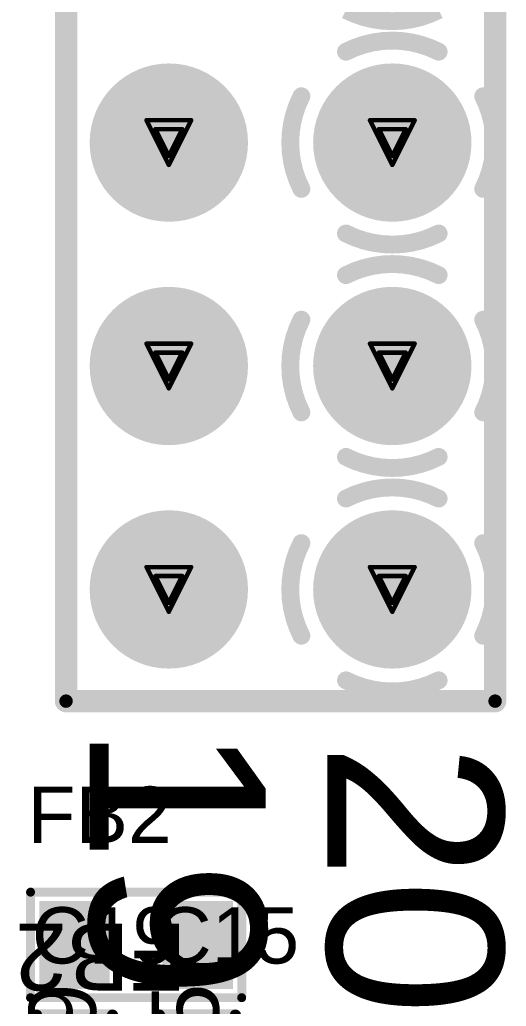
# Model space of a CAD drawing. Header units: inches. Extents: x -0.3 to 12.2, y -3.2 to 4.4.
# Drawn here: x 3.1677 to 3.3854, y 1.921 to 2.3625 of the extents above; entities that cross this region are included whole.
import ezdxf

# ---------------------------------------------------------------- set-up
doc = ezdxf.new("R2010")
doc.units = ezdxf.units.IN
doc.header["$MEASUREMENT"] = 0
for name, color, linetype in [('Board Layer Stack Bottom Solder', 6, 'Continuous'), ('Bottom Layer_L8', 5, 'Continuous'), ('FAB', 56, 'Continuous'), ('FAB_DWG_INFO', 1, 'Continuous'), ('Inner_L3', 76, 'Continuous'), ('Inner_L6', 156, 'Continuous'), ('Multi-Layer', 9, 'Continuous'), ('Pad Holes', 156, 'Continuous'), ('Plane_L2', 76, 'Continuous'), ('Plane_L4', 136, 'Continuous'), ('Plane_L5', 16, 'Continuous'), ('Plane_L7', 216, 'Continuous'), ('Top Assembly', 6, 'Continuous'), ('Top Overlay', 2, 'Continuous'), ('Top Paste', 8, 'Continuous'), ('Top Solder', 216, 'Continuous'), ('TOP_L1', 1, 'Continuous')]:
    doc.layers.add(name, color=color, linetype=linetype)
doc.styles.add('Arial', font='', dxfattribs={"height": 0.2})
doc.styles.get('Arial').set_extended_font_data('Arial')

# ---------------------------------------------------------------- blocks, each defined once
blk = doc.blocks.new('FB0603_272')
at = {"layer": 'Top Paste'}
for points in [[(-0.04134, 0.01772), (-0.01378, 0.01772), (-0.01378, -0.01772), (-0.04134, -0.01772)], [(0.01378, 0.01772), (0.04134, 0.01772), (0.04134, -0.01772), (0.01378, -0.01772)]]:
    blk.add_hatch(color=8, dxfattribs=at).paths.add_polyline_path(points)
at = {"layer": 'Top Solder'}
for points in [[(-0.04334, 0.01972), (-0.01178, 0.01972), (-0.01178, -0.01972), (-0.04334, -0.01972)], [(0.01178, 0.01972), (0.04334, 0.01972), (0.04334, -0.01972), (0.01178, -0.01972)]]:
    blk.add_hatch(color=216, dxfattribs=at).paths.add_polyline_path(points)
at = {"layer": 'TOP_L1'}
for points in [[(-0.04134, 0.01772), (-0.01378, 0.01772), (-0.01378, -0.01772), (-0.04134, -0.01772)], [(0.01378, 0.01772), (0.04134, 0.01772), (0.04134, -0.01772), (0.01378, -0.01772)]]:
    blk.add_hatch(color=1, dxfattribs=at).paths.add_polyline_path(points)
at = {"layer": 'Top Assembly'}
for points in [[(-0.04724, 0.02362, 0.004, 0.004, 0), (-0.04724, -0.02362, 0.004, 0.004, 0)], [(0.04724, 0.02362, 0.004, 0.004, 0), (-0.04724, 0.02362, 0.004, 0.004, 0)], [(0.04724, 0.02362, 0.004, 0.004, 0), (0.04724, -0.02362, 0.004, 0.004, 0)], [(0.04724, -0.02362, 0.004, 0.004, 0), (-0.04724, -0.02362, 0.004, 0.004, 0)]]:
    blk.add_lwpolyline(points, format="xyseb", dxfattribs=at)
for points in [[(-0.04824, 0.02362, 0.002, 0.002, 1), (-0.04624, 0.02362, 0.002, 0.002, 1)], [(-0.04824, 0.02362, 0.002, 0.002, 1), (-0.04624, 0.02362, 0.002, 0.002, 1)], [(0.04624, 0.02362, 0.002, 0.002, 1), (0.04824, 0.02362, 0.002, 0.002, 1)], [(0.04624, 0.02362, 0.002, 0.002, 1), (0.04824, 0.02362, 0.002, 0.002, 1)], [(-0.04824, -0.02362, 0.002, 0.002, 1), (-0.04624, -0.02362, 0.002, 0.002, 1)], [(-0.04824, -0.02362, 0.002, 0.002, 1), (-0.04624, -0.02362, 0.002, 0.002, 1)], [(0.04624, -0.02362, 0.002, 0.002, 1), (0.04824, -0.02362, 0.002, 0.002, 1)], [(0.04624, -0.02362, 0.002, 0.002, 1), (0.04824, -0.02362, 0.002, 0.002, 1)]]:
    blk.add_lwpolyline(points, format="xyseb", close=True, dxfattribs=at)
at = {"layer": 'Top Overlay'}
for points in [[(-0.04724, 0.02362, 0.004, 0.004, 0), (-0.04724, -0.02362, 0.004, 0.004, 0)], [(0.04724, 0.02362, 0.004, 0.004, 0), (-0.04724, 0.02362, 0.004, 0.004, 0)], [(0.04724, 0.02362, 0.004, 0.004, 0), (0.04724, -0.02362, 0.004, 0.004, 0)], [(0.04724, -0.02362, 0.004, 0.004, 0), (-0.04724, -0.02362, 0.004, 0.004, 0)]]:
    blk.add_lwpolyline(points, format="xyseb", dxfattribs=at)
for points in [[(-0.04824, 0.02362, 0.002, 0.002, 1), (-0.04624, 0.02362, 0.002, 0.002, 1)], [(-0.04824, 0.02362, 0.002, 0.002, 1), (-0.04624, 0.02362, 0.002, 0.002, 1)], [(0.04624, 0.02362, 0.002, 0.002, 1), (0.04824, 0.02362, 0.002, 0.002, 1)], [(0.04624, 0.02362, 0.002, 0.002, 1), (0.04824, 0.02362, 0.002, 0.002, 1)], [(-0.04824, -0.02362, 0.002, 0.002, 1), (-0.04624, -0.02362, 0.002, 0.002, 1)], [(-0.04824, -0.02362, 0.002, 0.002, 1), (-0.04624, -0.02362, 0.002, 0.002, 1)], [(0.04624, -0.02362, 0.002, 0.002, 1), (0.04824, -0.02362, 0.002, 0.002, 1)], [(0.04624, -0.02362, 0.002, 0.002, 1), (0.04824, -0.02362, 0.002, 0.002, 1)]]:
    blk.add_lwpolyline(points, format="xyseb", close=True, dxfattribs=at)
at = {"layer": 'Top Assembly', "style": 'Arial'}
blk.add_text('FB2', height=0.03, dxfattribs=at).set_placement((-0.02266, -0.00958))
blk = doc.blocks.new('C0402_277')
at = {"layer": 'Top Paste'}
for points in [[(-0.031, -0.0125), (-0.031, 0.0125), (-0.006, 0.0125), (-0.006, -0.0125)], [(0.0084, -0.0125), (0.0084, 0.0125), (0.0334, 0.0125), (0.0334, -0.0125)]]:
    blk.add_hatch(color=8, dxfattribs=at).paths.add_polyline_path(points)
at = {"layer": 'Top Solder'}
for points in [[(-0.033, -0.0145), (-0.033, 0.0145), (-0.004, 0.0145), (-0.004, -0.0145)], [(0.0064, -0.0145), (0.0064, 0.0145), (0.0354, 0.0145), (0.0354, -0.0145)]]:
    blk.add_hatch(color=216, dxfattribs=at).paths.add_polyline_path(points)
at = {"layer": 'TOP_L1'}
for points in [[(-0.031, -0.0125), (-0.031, 0.0125), (-0.006, 0.0125), (-0.006, -0.0125)], [(0.0084, -0.0125), (0.0084, 0.0125), (0.0334, 0.0125), (0.0334, -0.0125)]]:
    blk.add_hatch(color=1, dxfattribs=at).paths.add_polyline_path(points)
at = {"layer": 'Top Assembly'}
for points in [[(-0.0365, 0.017, 0.005, 0.005, 0), (-0.0365, -0.017, 0.005, 0.005, 0)], [(-0.0365, 0.017, 0.005, 0.005, 0), (0.0395, 0.017, 0.005, 0.005, 0)], [(0.0395, 0.017, 0.005, 0.005, 0), (0.0395, -0.017, 0.005, 0.005, 0)], [(-0.0365, -0.017, 0.005, 0.005, 0), (0.0395, -0.017, 0.005, 0.005, 0)]]:
    blk.add_lwpolyline(points, format="xyseb", dxfattribs=at)
for points in [[(-0.03775, 0.017, 0.0025, 0.0025, 1), (-0.03525, 0.017, 0.0025, 0.0025, 1)], [(-0.03775, 0.017, 0.0025, 0.0025, 1), (-0.03525, 0.017, 0.0025, 0.0025, 1)], [(0.03825, 0.017, 0.0025, 0.0025, 1), (0.04075, 0.017, 0.0025, 0.0025, 1)], [(0.03825, 0.017, 0.0025, 0.0025, 1), (0.04075, 0.017, 0.0025, 0.0025, 1)], [(-0.03775, -0.017, 0.0025, 0.0025, 1), (-0.03525, -0.017, 0.0025, 0.0025, 1)], [(-0.03775, -0.017, 0.0025, 0.0025, 1), (-0.03525, -0.017, 0.0025, 0.0025, 1)], [(0.03825, -0.017, 0.0025, 0.0025, 1), (0.04075, -0.017, 0.0025, 0.0025, 1)], [(0.03825, -0.017, 0.0025, 0.0025, 1), (0.04075, -0.017, 0.0025, 0.0025, 1)]]:
    blk.add_lwpolyline(points, format="xyseb", close=True, dxfattribs=at)
at = {"layer": 'Top Overlay'}
for points in [[(-0.0365, 0.017, 0.005, 0.005, 0), (0.0365, 0.017, 0.005, 0.005, 0)], [(-0.0365, 0.017, 0.005, 0.005, 0), (-0.0365, -0.017, 0.005, 0.005, 0)], [(0.0365, 0.017, 0.005, 0.005, 0), (0.0395, 0.017, 0.005, 0.005, 0)], [(0.0395, 0.017, 0.005, 0.005, 0), (0.0395, -0.017, 0.005, 0.005, 0)], [(-0.0365, -0.017, 0.005, 0.005, 0), (0.0395, -0.017, 0.005, 0.005, 0)]]:
    blk.add_lwpolyline(points, format="xyseb", dxfattribs=at)
for points in [[(-0.03775, 0.017, 0.0025, 0.0025, 1), (-0.03525, 0.017, 0.0025, 0.0025, 1)], [(-0.03775, 0.017, 0.0025, 0.0025, 1), (-0.03525, 0.017, 0.0025, 0.0025, 1)], [(0.03525, 0.017, 0.0025, 0.0025, 1), (0.03775, 0.017, 0.0025, 0.0025, 1)], [(0.03525, 0.017, 0.0025, 0.0025, 1), (0.03775, 0.017, 0.0025, 0.0025, 1)], [(0.03825, 0.017, 0.0025, 0.0025, 1), (0.04075, 0.017, 0.0025, 0.0025, 1)], [(0.03825, 0.017, 0.0025, 0.0025, 1), (0.04075, 0.017, 0.0025, 0.0025, 1)], [(-0.03775, -0.017, 0.0025, 0.0025, 1), (-0.03525, -0.017, 0.0025, 0.0025, 1)], [(-0.03775, -0.017, 0.0025, 0.0025, 1), (-0.03525, -0.017, 0.0025, 0.0025, 1)], [(0.03825, -0.017, 0.0025, 0.0025, 1), (0.04075, -0.017, 0.0025, 0.0025, 1)], [(0.03825, -0.017, 0.0025, 0.0025, 1), (0.04075, -0.017, 0.0025, 0.0025, 1)]]:
    blk.add_lwpolyline(points, format="xyseb", close=True, dxfattribs=at)
at = {"layer": 'FAB', "style": 'Arial'}
blk.add_text('1', height=0.025, dxfattribs=at).set_placement((-0.0185, -0.01))
at = {"layer": 'Top Assembly', "style": 'Arial'}
blk.add_text('C19', height=0.03, dxfattribs=at).set_placement((-0.02322, -0.00956))
blk = doc.blocks.new('C0402_279')
at = {"layer": 'Top Paste'}
for points in [[(-0.031, -0.0125), (-0.031, 0.0125), (-0.006, 0.0125), (-0.006, -0.0125)], [(0.0084, -0.0125), (0.0084, 0.0125), (0.0334, 0.0125), (0.0334, -0.0125)]]:
    blk.add_hatch(color=8, dxfattribs=at).paths.add_polyline_path(points)
at = {"layer": 'Top Solder'}
for points in [[(-0.033, -0.0145), (-0.033, 0.0145), (-0.004, 0.0145), (-0.004, -0.0145)], [(0.0064, -0.0145), (0.0064, 0.0145), (0.0354, 0.0145), (0.0354, -0.0145)]]:
    blk.add_hatch(color=216, dxfattribs=at).paths.add_polyline_path(points)
at = {"layer": 'TOP_L1'}
for points in [[(-0.031, -0.0125), (-0.031, 0.0125), (-0.006, 0.0125), (-0.006, -0.0125)], [(0.0084, -0.0125), (0.0084, 0.0125), (0.0334, 0.0125), (0.0334, -0.0125)]]:
    blk.add_hatch(color=1, dxfattribs=at).paths.add_polyline_path(points)
at = {"layer": 'Top Assembly'}
for points in [[(-0.0365, 0.017, 0.005, 0.005, 0), (-0.0365, -0.017, 0.005, 0.005, 0)], [(-0.0365, 0.017, 0.005, 0.005, 0), (0.0395, 0.017, 0.005, 0.005, 0)], [(0.0395, 0.017, 0.005, 0.005, 0), (0.0395, -0.017, 0.005, 0.005, 0)], [(-0.0365, -0.017, 0.005, 0.005, 0), (0.0395, -0.017, 0.005, 0.005, 0)]]:
    blk.add_lwpolyline(points, format="xyseb", dxfattribs=at)
for points in [[(-0.03775, 0.017, 0.0025, 0.0025, 1), (-0.03525, 0.017, 0.0025, 0.0025, 1)], [(-0.03775, 0.017, 0.0025, 0.0025, 1), (-0.03525, 0.017, 0.0025, 0.0025, 1)], [(0.03825, 0.017, 0.0025, 0.0025, 1), (0.04075, 0.017, 0.0025, 0.0025, 1)], [(0.03825, 0.017, 0.0025, 0.0025, 1), (0.04075, 0.017, 0.0025, 0.0025, 1)], [(-0.03775, -0.017, 0.0025, 0.0025, 1), (-0.03525, -0.017, 0.0025, 0.0025, 1)], [(-0.03775, -0.017, 0.0025, 0.0025, 1), (-0.03525, -0.017, 0.0025, 0.0025, 1)], [(0.03825, -0.017, 0.0025, 0.0025, 1), (0.04075, -0.017, 0.0025, 0.0025, 1)], [(0.03825, -0.017, 0.0025, 0.0025, 1), (0.04075, -0.017, 0.0025, 0.0025, 1)]]:
    blk.add_lwpolyline(points, format="xyseb", close=True, dxfattribs=at)
at = {"layer": 'Top Overlay'}
for points in [[(-0.0365, 0.017, 0.005, 0.005, 0), (0.0365, 0.017, 0.005, 0.005, 0)], [(-0.0365, 0.017, 0.005, 0.005, 0), (-0.0365, -0.017, 0.005, 0.005, 0)], [(0.0365, 0.017, 0.005, 0.005, 0), (0.0395, 0.017, 0.005, 0.005, 0)], [(0.0395, 0.017, 0.005, 0.005, 0), (0.0395, -0.017, 0.005, 0.005, 0)], [(-0.0365, -0.017, 0.005, 0.005, 0), (0.0395, -0.017, 0.005, 0.005, 0)]]:
    blk.add_lwpolyline(points, format="xyseb", dxfattribs=at)
for points in [[(-0.03775, 0.017, 0.0025, 0.0025, 1), (-0.03525, 0.017, 0.0025, 0.0025, 1)], [(-0.03775, 0.017, 0.0025, 0.0025, 1), (-0.03525, 0.017, 0.0025, 0.0025, 1)], [(0.03525, 0.017, 0.0025, 0.0025, 1), (0.03775, 0.017, 0.0025, 0.0025, 1)], [(0.03525, 0.017, 0.0025, 0.0025, 1), (0.03775, 0.017, 0.0025, 0.0025, 1)], [(0.03825, 0.017, 0.0025, 0.0025, 1), (0.04075, 0.017, 0.0025, 0.0025, 1)], [(0.03825, 0.017, 0.0025, 0.0025, 1), (0.04075, 0.017, 0.0025, 0.0025, 1)], [(-0.03775, -0.017, 0.0025, 0.0025, 1), (-0.03525, -0.017, 0.0025, 0.0025, 1)], [(-0.03775, -0.017, 0.0025, 0.0025, 1), (-0.03525, -0.017, 0.0025, 0.0025, 1)], [(0.03825, -0.017, 0.0025, 0.0025, 1), (0.04075, -0.017, 0.0025, 0.0025, 1)], [(0.03825, -0.017, 0.0025, 0.0025, 1), (0.04075, -0.017, 0.0025, 0.0025, 1)]]:
    blk.add_lwpolyline(points, format="xyseb", close=True, dxfattribs=at)
at = {"layer": 'FAB', "style": 'Arial'}
blk.add_text('1', height=0.025, dxfattribs=at).set_placement((-0.0185, -0.01))
at = {"layer": 'Top Assembly', "style": 'Arial'}
blk.add_text('C15', height=0.03, dxfattribs=at).set_placement((-0.02327, -0.00956))
blk = doc.blocks.new('HEADER_10X2_300')
at = {"layer": 'Board Layer Stack Bottom Solder'}
h = blk.add_hatch(color=6, dxfattribs=at)
edge = h.paths.add_edge_path()
edge.add_arc((0.7, 0.1), 0.03543, 0, 360)
h = blk.add_hatch(color=6, dxfattribs=at)
edge = h.paths.add_edge_path()
edge.add_arc((0.8, 0.1), 0.03543, 0, 360)
h = blk.add_hatch(color=6, dxfattribs=at)
edge = h.paths.add_edge_path()
edge.add_arc((0.9, 0.1), 0.03543, 0, 360)
h = blk.add_hatch(color=6, dxfattribs=at)
edge = h.paths.add_edge_path()
edge.add_arc((0.7, 0), 0.03543, 0, 360)
h = blk.add_hatch(color=6, dxfattribs=at)
edge = h.paths.add_edge_path()
edge.add_arc((0.8, 0), 0.03543, 0, 360)
h = blk.add_hatch(color=6, dxfattribs=at)
edge = h.paths.add_edge_path()
edge.add_arc((0.9, 0), 0.03543, 0, 360)
at = {"layer": 'Bottom Layer_L8'}
h = blk.add_hatch(color=5, dxfattribs=at)
edge = h.paths.add_edge_path()
edge.add_arc((0.7, 0.1), 0.03346, 0, 360)
h = blk.add_hatch(color=5, dxfattribs=at)
edge = h.paths.add_edge_path()
edge.add_arc((0.8, 0.1), 0.03346, 0, 360)
h = blk.add_hatch(color=5, dxfattribs=at)
edge = h.paths.add_edge_path()
edge.add_arc((0.9, 0.1), 0.03346, 0, 360)
h = blk.add_hatch(color=5, dxfattribs=at)
edge = h.paths.add_edge_path()
edge.add_arc((0.7, 0), 0.03346, 0, 360)
h = blk.add_hatch(color=5, dxfattribs=at)
edge = h.paths.add_edge_path()
edge.add_arc((0.8, 0), 0.03346, 0, 360)
h = blk.add_hatch(color=5, dxfattribs=at)
edge = h.paths.add_edge_path()
edge.add_arc((0.9, 0), 0.03346, 0, 360)
at = {"layer": 'Inner_L3'}
h = blk.add_hatch(color=76, dxfattribs=at)
edge = h.paths.add_edge_path()
edge.add_arc((0.7, 0.1), 0.03346, 0, 360)
h = blk.add_hatch(color=76, dxfattribs=at)
edge = h.paths.add_edge_path()
edge.add_arc((0.8, 0.1), 0.03346, 0, 360)
h = blk.add_hatch(color=76, dxfattribs=at)
edge = h.paths.add_edge_path()
edge.add_arc((0.9, 0.1), 0.03346, 0, 360)
h = blk.add_hatch(color=76, dxfattribs=at)
edge = h.paths.add_edge_path()
edge.add_arc((0.7, 0), 0.03346, 0, 360)
h = blk.add_hatch(color=76, dxfattribs=at)
edge = h.paths.add_edge_path()
edge.add_arc((0.8, 0), 0.03346, 0, 360)
h = blk.add_hatch(color=76, dxfattribs=at)
edge = h.paths.add_edge_path()
edge.add_arc((0.9, 0), 0.03346, 0, 360)
at = {"layer": 'Inner_L6'}
h = blk.add_hatch(color=156, dxfattribs=at)
edge = h.paths.add_edge_path()
edge.add_arc((0.7, 0.1), 0.03346, 0, 360)
h = blk.add_hatch(color=156, dxfattribs=at)
edge = h.paths.add_edge_path()
edge.add_arc((0.8, 0.1), 0.03346, 0, 360)
h = blk.add_hatch(color=156, dxfattribs=at)
edge = h.paths.add_edge_path()
edge.add_arc((0.9, 0.1), 0.03346, 0, 360)
h = blk.add_hatch(color=156, dxfattribs=at)
edge = h.paths.add_edge_path()
edge.add_arc((0.7, 0), 0.03346, 0, 360)
h = blk.add_hatch(color=156, dxfattribs=at)
edge = h.paths.add_edge_path()
edge.add_arc((0.8, 0), 0.03346, 0, 360)
h = blk.add_hatch(color=156, dxfattribs=at)
edge = h.paths.add_edge_path()
edge.add_arc((0.9, 0), 0.03346, 0, 360)
at = {"layer": 'Multi-Layer'}
h = blk.add_hatch(color=9, dxfattribs=at)
edge = h.paths.add_edge_path()
edge.add_arc((0.7, 0.1), 0.03346, 0, 360)
h = blk.add_hatch(color=9, dxfattribs=at)
edge = h.paths.add_edge_path()
edge.add_arc((0.8, 0.1), 0.03346, 0, 360)
h = blk.add_hatch(color=9, dxfattribs=at)
edge = h.paths.add_edge_path()
edge.add_arc((0.9, 0.1), 0.03346, 0, 360)
h = blk.add_hatch(color=9, dxfattribs=at)
edge = h.paths.add_edge_path()
edge.add_arc((0.7, 0), 0.03346, 0, 360)
h = blk.add_hatch(color=9, dxfattribs=at)
edge = h.paths.add_edge_path()
edge.add_arc((0.8, 0), 0.03346, 0, 360)
h = blk.add_hatch(color=9, dxfattribs=at)
edge = h.paths.add_edge_path()
edge.add_arc((0.9, 0), 0.03346, 0, 360)
at = {"layer": 'Pad Holes'}
h = blk.add_hatch(color=7, dxfattribs=at)
edge = h.paths.add_edge_path()
edge.add_arc((0.7, 0.1), 0.02165, 0, 360)
h = blk.add_hatch(color=7, dxfattribs=at)
edge = h.paths.add_edge_path()
edge.add_arc((0.8, 0.1), 0.02165, 0, 360)
h = blk.add_hatch(color=7, dxfattribs=at)
edge = h.paths.add_edge_path()
edge.add_arc((0.9, 0.1), 0.02165, 0, 360)
h = blk.add_hatch(color=7, dxfattribs=at)
edge = h.paths.add_edge_path()
edge.add_arc((0.7, 0), 0.02165, 0, 360)
h = blk.add_hatch(color=7, dxfattribs=at)
edge = h.paths.add_edge_path()
edge.add_arc((0.8, 0), 0.02165, 0, 360)
h = blk.add_hatch(color=7, dxfattribs=at)
edge = h.paths.add_edge_path()
edge.add_arc((0.9, 0), 0.02165, 0, 360)
at = {"layer": 'Plane_L2'}
h = blk.add_hatch(color=76, dxfattribs=at)
edge = h.paths.add_edge_path()
edge.add_arc((0.7, 0), 0.03365, 0, 360)
h = blk.add_hatch(color=76, dxfattribs=at)
edge = h.paths.add_edge_path()
edge.add_arc((0.8, 0), 0.03365, 0, 360)
h = blk.add_hatch(color=76, dxfattribs=at)
edge = h.paths.add_edge_path()
edge.add_arc((0.9, 0), 0.03365, 0, 360)
at = {"layer": 'Plane_L4'}
h = blk.add_hatch(color=136, dxfattribs=at)
edge = h.paths.add_edge_path()
edge.add_arc((0.7, 0), 0.03365, 0, 360)
h = blk.add_hatch(color=136, dxfattribs=at)
edge = h.paths.add_edge_path()
edge.add_arc((0.8, 0), 0.03365, 0, 360)
h = blk.add_hatch(color=136, dxfattribs=at)
edge = h.paths.add_edge_path()
edge.add_arc((0.9, 0), 0.03365, 0, 360)
at = {"layer": 'Plane_L5'}
h = blk.add_hatch(color=16, dxfattribs=at)
edge = h.paths.add_edge_path()
edge.add_arc((0.7, 0), 0.03365, 0, 360)
h = blk.add_hatch(color=16, dxfattribs=at)
edge = h.paths.add_edge_path()
edge.add_arc((0.8, 0), 0.03365, 0, 360)
h = blk.add_hatch(color=16, dxfattribs=at)
edge = h.paths.add_edge_path()
edge.add_arc((0.9, 0), 0.03365, 0, 360)
at = {"layer": 'Plane_L7'}
h = blk.add_hatch(color=216, dxfattribs=at)
edge = h.paths.add_edge_path()
edge.add_arc((0.7, 0), 0.03365, 0, 360)
h = blk.add_hatch(color=216, dxfattribs=at)
edge = h.paths.add_edge_path()
edge.add_arc((0.8, 0), 0.03365, 0, 360)
h = blk.add_hatch(color=216, dxfattribs=at)
edge = h.paths.add_edge_path()
edge.add_arc((0.9, 0), 0.03365, 0, 360)
at = {"layer": 'Top Solder'}
h = blk.add_hatch(color=216, dxfattribs=at)
edge = h.paths.add_edge_path()
edge.add_arc((0.7, 0.1), 0.03543, 0, 360)
h = blk.add_hatch(color=216, dxfattribs=at)
edge = h.paths.add_edge_path()
edge.add_arc((0.8, 0.1), 0.03543, 0, 360)
h = blk.add_hatch(color=216, dxfattribs=at)
edge = h.paths.add_edge_path()
edge.add_arc((0.9, 0.1), 0.03543, 0, 360)
h = blk.add_hatch(color=216, dxfattribs=at)
edge = h.paths.add_edge_path()
edge.add_arc((0.7, 0), 0.03543, 0, 360)
h = blk.add_hatch(color=216, dxfattribs=at)
edge = h.paths.add_edge_path()
edge.add_arc((0.8, 0), 0.03543, 0, 360)
h = blk.add_hatch(color=216, dxfattribs=at)
edge = h.paths.add_edge_path()
edge.add_arc((0.9, 0), 0.03543, 0, 360)
at = {"layer": 'TOP_L1'}
h = blk.add_hatch(color=1, dxfattribs=at)
edge = h.paths.add_edge_path()
edge.add_arc((0.7, 0.1), 0.03346, 0, 360)
h = blk.add_hatch(color=1, dxfattribs=at)
edge = h.paths.add_edge_path()
edge.add_arc((0.8, 0.1), 0.03346, 0, 360)
h = blk.add_hatch(color=1, dxfattribs=at)
edge = h.paths.add_edge_path()
edge.add_arc((0.9, 0.1), 0.03346, 0, 360)
h = blk.add_hatch(color=1, dxfattribs=at)
edge = h.paths.add_edge_path()
edge.add_arc((0.7, 0), 0.03346, 0, 360)
h = blk.add_hatch(color=1, dxfattribs=at)
edge = h.paths.add_edge_path()
edge.add_arc((0.8, 0), 0.03346, 0, 360)
h = blk.add_hatch(color=1, dxfattribs=at)
edge = h.paths.add_edge_path()
edge.add_arc((0.9, 0), 0.03346, 0, 360)
at = {"layer": 'Plane_L2'}
for points in [[(0.67927, 0.14068, 0.008, 0.008, -0.240079), (0.72073, 0.14068, 0.008, 0.008, 0)], [(0.77927, 0.14068, 0.008, 0.008, -0.240079), (0.82073, 0.14068, 0.008, 0.008, 0)], [(0.87927, 0.14068, 0.008, 0.008, -0.240079), (0.92073, 0.14068, 0.008, 0.008, 0)], [(0.64068, 0.12073, 0.008, 0.008, -0.240079), (0.64068, 0.07927, 0.008, 0.008, 0)], [(0.65932, 0.07927, 0.008, 0.008, -0.240079), (0.65932, 0.12073, 0.008, 0.008, 0)], [(0.74068, 0.12073, 0.008, 0.008, -0.240079), (0.74068, 0.07927, 0.008, 0.008, 0)], [(0.75932, 0.07927, 0.008, 0.008, -0.240079), (0.75932, 0.12073, 0.008, 0.008, 0)], [(0.84068, 0.12073, 0.008, 0.008, -0.240079), (0.84068, 0.07927, 0.008, 0.008, 0)], [(0.85932, 0.07927, 0.008, 0.008, -0.240079), (0.85932, 0.12073, 0.008, 0.008, 0)], [(0.94068, 0.12073, 0.008, 0.008, -0.240079), (0.94068, 0.07927, 0.008, 0.008, 0)], [(0.72073, 0.05932, 0.008, 0.008, -0.240079), (0.67927, 0.05932, 0.008, 0.008, 0)], [(0.82073, 0.05932, 0.008, 0.008, -0.240079), (0.77927, 0.05932, 0.008, 0.008, 0)], [(0.92073, 0.05932, 0.008, 0.008, -0.240079), (0.87927, 0.05932, 0.008, 0.008, 0)]]:
    blk.add_lwpolyline(points, format="xyseb", dxfattribs=at)
for points in [[(0.67727, 0.14068, 0.004, 0.004, 1), (0.68127, 0.14068, 0.004, 0.004, 1)], [(0.71873, 0.14068, 0.004, 0.004, 1), (0.72273, 0.14068, 0.004, 0.004, 1)], [(0.77727, 0.14068, 0.004, 0.004, 1), (0.78127, 0.14068, 0.004, 0.004, 1)], [(0.81873, 0.14068, 0.004, 0.004, 1), (0.82273, 0.14068, 0.004, 0.004, 1)], [(0.87727, 0.14068, 0.004, 0.004, 1), (0.88127, 0.14068, 0.004, 0.004, 1)], [(0.91873, 0.14068, 0.004, 0.004, 1), (0.92273, 0.14068, 0.004, 0.004, 1)], [(0.65732, 0.12073, 0.004, 0.004, 1), (0.66132, 0.12073, 0.004, 0.004, 1)], [(0.73868, 0.12073, 0.004, 0.004, 1), (0.74268, 0.12073, 0.004, 0.004, 1)], [(0.75732, 0.12073, 0.004, 0.004, 1), (0.76132, 0.12073, 0.004, 0.004, 1)], [(0.83868, 0.12073, 0.004, 0.004, 1), (0.84268, 0.12073, 0.004, 0.004, 1)], [(0.85732, 0.12073, 0.004, 0.004, 1), (0.86132, 0.12073, 0.004, 0.004, 1)], [(0.93868, 0.12073, 0.004, 0.004, 1), (0.94268, 0.12073, 0.004, 0.004, 1)], [(0.65732, 0.07927, 0.004, 0.004, 1), (0.66132, 0.07927, 0.004, 0.004, 1)], [(0.73868, 0.07927, 0.004, 0.004, 1), (0.74268, 0.07927, 0.004, 0.004, 1)], [(0.75732, 0.07927, 0.004, 0.004, 1), (0.76132, 0.07927, 0.004, 0.004, 1)], [(0.83868, 0.07927, 0.004, 0.004, 1), (0.84268, 0.07927, 0.004, 0.004, 1)], [(0.85732, 0.07927, 0.004, 0.004, 1), (0.86132, 0.07927, 0.004, 0.004, 1)], [(0.93868, 0.07927, 0.004, 0.004, 1), (0.94268, 0.07927, 0.004, 0.004, 1)], [(0.67727, 0.05932, 0.004, 0.004, 1), (0.68127, 0.05932, 0.004, 0.004, 1)], [(0.71873, 0.05932, 0.004, 0.004, 1), (0.72273, 0.05932, 0.004, 0.004, 1)], [(0.77727, 0.05932, 0.004, 0.004, 1), (0.78127, 0.05932, 0.004, 0.004, 1)], [(0.81873, 0.05932, 0.004, 0.004, 1), (0.82273, 0.05932, 0.004, 0.004, 1)], [(0.87727, 0.05932, 0.004, 0.004, 1), (0.88127, 0.05932, 0.004, 0.004, 1)], [(0.91873, 0.05932, 0.004, 0.004, 1), (0.92273, 0.05932, 0.004, 0.004, 1)]]:
    blk.add_lwpolyline(points, format="xyseb", close=True, dxfattribs=at)
at = {"layer": 'Plane_L4'}
for points in [[(0.67927, 0.14068, 0.008, 0.008, -0.240079), (0.72073, 0.14068, 0.008, 0.008, 0)], [(0.77927, 0.14068, 0.008, 0.008, -0.240079), (0.82073, 0.14068, 0.008, 0.008, 0)], [(0.87927, 0.14068, 0.008, 0.008, -0.240079), (0.92073, 0.14068, 0.008, 0.008, 0)], [(0.64068, 0.12073, 0.008, 0.008, -0.240079), (0.64068, 0.07927, 0.008, 0.008, 0)], [(0.65932, 0.07927, 0.008, 0.008, -0.240079), (0.65932, 0.12073, 0.008, 0.008, 0)], [(0.74068, 0.12073, 0.008, 0.008, -0.240079), (0.74068, 0.07927, 0.008, 0.008, 0)], [(0.75932, 0.07927, 0.008, 0.008, -0.240079), (0.75932, 0.12073, 0.008, 0.008, 0)], [(0.84068, 0.12073, 0.008, 0.008, -0.240079), (0.84068, 0.07927, 0.008, 0.008, 0)], [(0.85932, 0.07927, 0.008, 0.008, -0.240079), (0.85932, 0.12073, 0.008, 0.008, 0)], [(0.94068, 0.12073, 0.008, 0.008, -0.240079), (0.94068, 0.07927, 0.008, 0.008, 0)], [(0.72073, 0.05932, 0.008, 0.008, -0.240079), (0.67927, 0.05932, 0.008, 0.008, 0)], [(0.82073, 0.05932, 0.008, 0.008, -0.240079), (0.77927, 0.05932, 0.008, 0.008, 0)], [(0.92073, 0.05932, 0.008, 0.008, -0.240079), (0.87927, 0.05932, 0.008, 0.008, 0)]]:
    blk.add_lwpolyline(points, format="xyseb", dxfattribs=at)
for points in [[(0.67727, 0.14068, 0.004, 0.004, 1), (0.68127, 0.14068, 0.004, 0.004, 1)], [(0.71873, 0.14068, 0.004, 0.004, 1), (0.72273, 0.14068, 0.004, 0.004, 1)], [(0.77727, 0.14068, 0.004, 0.004, 1), (0.78127, 0.14068, 0.004, 0.004, 1)], [(0.81873, 0.14068, 0.004, 0.004, 1), (0.82273, 0.14068, 0.004, 0.004, 1)], [(0.87727, 0.14068, 0.004, 0.004, 1), (0.88127, 0.14068, 0.004, 0.004, 1)], [(0.91873, 0.14068, 0.004, 0.004, 1), (0.92273, 0.14068, 0.004, 0.004, 1)], [(0.65732, 0.12073, 0.004, 0.004, 1), (0.66132, 0.12073, 0.004, 0.004, 1)], [(0.73868, 0.12073, 0.004, 0.004, 1), (0.74268, 0.12073, 0.004, 0.004, 1)], [(0.75732, 0.12073, 0.004, 0.004, 1), (0.76132, 0.12073, 0.004, 0.004, 1)], [(0.83868, 0.12073, 0.004, 0.004, 1), (0.84268, 0.12073, 0.004, 0.004, 1)], [(0.85732, 0.12073, 0.004, 0.004, 1), (0.86132, 0.12073, 0.004, 0.004, 1)], [(0.93868, 0.12073, 0.004, 0.004, 1), (0.94268, 0.12073, 0.004, 0.004, 1)], [(0.65732, 0.07927, 0.004, 0.004, 1), (0.66132, 0.07927, 0.004, 0.004, 1)], [(0.73868, 0.07927, 0.004, 0.004, 1), (0.74268, 0.07927, 0.004, 0.004, 1)], [(0.75732, 0.07927, 0.004, 0.004, 1), (0.76132, 0.07927, 0.004, 0.004, 1)], [(0.83868, 0.07927, 0.004, 0.004, 1), (0.84268, 0.07927, 0.004, 0.004, 1)], [(0.85732, 0.07927, 0.004, 0.004, 1), (0.86132, 0.07927, 0.004, 0.004, 1)], [(0.93868, 0.07927, 0.004, 0.004, 1), (0.94268, 0.07927, 0.004, 0.004, 1)], [(0.67727, 0.05932, 0.004, 0.004, 1), (0.68127, 0.05932, 0.004, 0.004, 1)], [(0.71873, 0.05932, 0.004, 0.004, 1), (0.72273, 0.05932, 0.004, 0.004, 1)], [(0.77727, 0.05932, 0.004, 0.004, 1), (0.78127, 0.05932, 0.004, 0.004, 1)], [(0.81873, 0.05932, 0.004, 0.004, 1), (0.82273, 0.05932, 0.004, 0.004, 1)], [(0.87727, 0.05932, 0.004, 0.004, 1), (0.88127, 0.05932, 0.004, 0.004, 1)], [(0.91873, 0.05932, 0.004, 0.004, 1), (0.92273, 0.05932, 0.004, 0.004, 1)]]:
    blk.add_lwpolyline(points, format="xyseb", close=True, dxfattribs=at)
at = {"layer": 'Plane_L5'}
for points in [[(0.67927, 0.14068, 0.008, 0.008, -0.240079), (0.72073, 0.14068, 0.008, 0.008, 0)], [(0.77927, 0.14068, 0.008, 0.008, -0.240079), (0.82073, 0.14068, 0.008, 0.008, 0)], [(0.87927, 0.14068, 0.008, 0.008, -0.240079), (0.92073, 0.14068, 0.008, 0.008, 0)], [(0.64068, 0.12073, 0.008, 0.008, -0.240079), (0.64068, 0.07927, 0.008, 0.008, 0)], [(0.65932, 0.07927, 0.008, 0.008, -0.240079), (0.65932, 0.12073, 0.008, 0.008, 0)], [(0.74068, 0.12073, 0.008, 0.008, -0.240079), (0.74068, 0.07927, 0.008, 0.008, 0)], [(0.75932, 0.07927, 0.008, 0.008, -0.240079), (0.75932, 0.12073, 0.008, 0.008, 0)], [(0.84068, 0.12073, 0.008, 0.008, -0.240079), (0.84068, 0.07927, 0.008, 0.008, 0)], [(0.85932, 0.07927, 0.008, 0.008, -0.240079), (0.85932, 0.12073, 0.008, 0.008, 0)], [(0.94068, 0.12073, 0.008, 0.008, -0.240079), (0.94068, 0.07927, 0.008, 0.008, 0)], [(0.72073, 0.05932, 0.008, 0.008, -0.240079), (0.67927, 0.05932, 0.008, 0.008, 0)], [(0.82073, 0.05932, 0.008, 0.008, -0.240079), (0.77927, 0.05932, 0.008, 0.008, 0)], [(0.92073, 0.05932, 0.008, 0.008, -0.240079), (0.87927, 0.05932, 0.008, 0.008, 0)]]:
    blk.add_lwpolyline(points, format="xyseb", dxfattribs=at)
for points in [[(0.67727, 0.14068, 0.004, 0.004, 1), (0.68127, 0.14068, 0.004, 0.004, 1)], [(0.71873, 0.14068, 0.004, 0.004, 1), (0.72273, 0.14068, 0.004, 0.004, 1)], [(0.77727, 0.14068, 0.004, 0.004, 1), (0.78127, 0.14068, 0.004, 0.004, 1)], [(0.81873, 0.14068, 0.004, 0.004, 1), (0.82273, 0.14068, 0.004, 0.004, 1)], [(0.87727, 0.14068, 0.004, 0.004, 1), (0.88127, 0.14068, 0.004, 0.004, 1)], [(0.91873, 0.14068, 0.004, 0.004, 1), (0.92273, 0.14068, 0.004, 0.004, 1)], [(0.65732, 0.12073, 0.004, 0.004, 1), (0.66132, 0.12073, 0.004, 0.004, 1)], [(0.73868, 0.12073, 0.004, 0.004, 1), (0.74268, 0.12073, 0.004, 0.004, 1)], [(0.75732, 0.12073, 0.004, 0.004, 1), (0.76132, 0.12073, 0.004, 0.004, 1)], [(0.83868, 0.12073, 0.004, 0.004, 1), (0.84268, 0.12073, 0.004, 0.004, 1)], [(0.85732, 0.12073, 0.004, 0.004, 1), (0.86132, 0.12073, 0.004, 0.004, 1)], [(0.93868, 0.12073, 0.004, 0.004, 1), (0.94268, 0.12073, 0.004, 0.004, 1)], [(0.65732, 0.07927, 0.004, 0.004, 1), (0.66132, 0.07927, 0.004, 0.004, 1)], [(0.73868, 0.07927, 0.004, 0.004, 1), (0.74268, 0.07927, 0.004, 0.004, 1)], [(0.75732, 0.07927, 0.004, 0.004, 1), (0.76132, 0.07927, 0.004, 0.004, 1)], [(0.83868, 0.07927, 0.004, 0.004, 1), (0.84268, 0.07927, 0.004, 0.004, 1)], [(0.85732, 0.07927, 0.004, 0.004, 1), (0.86132, 0.07927, 0.004, 0.004, 1)], [(0.93868, 0.07927, 0.004, 0.004, 1), (0.94268, 0.07927, 0.004, 0.004, 1)], [(0.67727, 0.05932, 0.004, 0.004, 1), (0.68127, 0.05932, 0.004, 0.004, 1)], [(0.71873, 0.05932, 0.004, 0.004, 1), (0.72273, 0.05932, 0.004, 0.004, 1)], [(0.77727, 0.05932, 0.004, 0.004, 1), (0.78127, 0.05932, 0.004, 0.004, 1)], [(0.81873, 0.05932, 0.004, 0.004, 1), (0.82273, 0.05932, 0.004, 0.004, 1)], [(0.87727, 0.05932, 0.004, 0.004, 1), (0.88127, 0.05932, 0.004, 0.004, 1)], [(0.91873, 0.05932, 0.004, 0.004, 1), (0.92273, 0.05932, 0.004, 0.004, 1)]]:
    blk.add_lwpolyline(points, format="xyseb", close=True, dxfattribs=at)
at = {"layer": 'Plane_L7'}
for points in [[(0.67927, 0.14068, 0.008, 0.008, -0.240079), (0.72073, 0.14068, 0.008, 0.008, 0)], [(0.77927, 0.14068, 0.008, 0.008, -0.240079), (0.82073, 0.14068, 0.008, 0.008, 0)], [(0.87927, 0.14068, 0.008, 0.008, -0.240079), (0.92073, 0.14068, 0.008, 0.008, 0)], [(0.64068, 0.12073, 0.008, 0.008, -0.240079), (0.64068, 0.07927, 0.008, 0.008, 0)], [(0.65932, 0.07927, 0.008, 0.008, -0.240079), (0.65932, 0.12073, 0.008, 0.008, 0)], [(0.74068, 0.12073, 0.008, 0.008, -0.240079), (0.74068, 0.07927, 0.008, 0.008, 0)], [(0.75932, 0.07927, 0.008, 0.008, -0.240079), (0.75932, 0.12073, 0.008, 0.008, 0)], [(0.84068, 0.12073, 0.008, 0.008, -0.240079), (0.84068, 0.07927, 0.008, 0.008, 0)], [(0.85932, 0.07927, 0.008, 0.008, -0.240079), (0.85932, 0.12073, 0.008, 0.008, 0)], [(0.94068, 0.12073, 0.008, 0.008, -0.240079), (0.94068, 0.07927, 0.008, 0.008, 0)], [(0.72073, 0.05932, 0.008, 0.008, -0.240079), (0.67927, 0.05932, 0.008, 0.008, 0)], [(0.82073, 0.05932, 0.008, 0.008, -0.240079), (0.77927, 0.05932, 0.008, 0.008, 0)], [(0.92073, 0.05932, 0.008, 0.008, -0.240079), (0.87927, 0.05932, 0.008, 0.008, 0)]]:
    blk.add_lwpolyline(points, format="xyseb", dxfattribs=at)
for points in [[(0.67727, 0.14068, 0.004, 0.004, 1), (0.68127, 0.14068, 0.004, 0.004, 1)], [(0.71873, 0.14068, 0.004, 0.004, 1), (0.72273, 0.14068, 0.004, 0.004, 1)], [(0.77727, 0.14068, 0.004, 0.004, 1), (0.78127, 0.14068, 0.004, 0.004, 1)], [(0.81873, 0.14068, 0.004, 0.004, 1), (0.82273, 0.14068, 0.004, 0.004, 1)], [(0.87727, 0.14068, 0.004, 0.004, 1), (0.88127, 0.14068, 0.004, 0.004, 1)], [(0.91873, 0.14068, 0.004, 0.004, 1), (0.92273, 0.14068, 0.004, 0.004, 1)], [(0.65732, 0.12073, 0.004, 0.004, 1), (0.66132, 0.12073, 0.004, 0.004, 1)], [(0.73868, 0.12073, 0.004, 0.004, 1), (0.74268, 0.12073, 0.004, 0.004, 1)], [(0.75732, 0.12073, 0.004, 0.004, 1), (0.76132, 0.12073, 0.004, 0.004, 1)], [(0.83868, 0.12073, 0.004, 0.004, 1), (0.84268, 0.12073, 0.004, 0.004, 1)], [(0.85732, 0.12073, 0.004, 0.004, 1), (0.86132, 0.12073, 0.004, 0.004, 1)], [(0.93868, 0.12073, 0.004, 0.004, 1), (0.94268, 0.12073, 0.004, 0.004, 1)], [(0.65732, 0.07927, 0.004, 0.004, 1), (0.66132, 0.07927, 0.004, 0.004, 1)], [(0.73868, 0.07927, 0.004, 0.004, 1), (0.74268, 0.07927, 0.004, 0.004, 1)], [(0.75732, 0.07927, 0.004, 0.004, 1), (0.76132, 0.07927, 0.004, 0.004, 1)], [(0.83868, 0.07927, 0.004, 0.004, 1), (0.84268, 0.07927, 0.004, 0.004, 1)], [(0.85732, 0.07927, 0.004, 0.004, 1), (0.86132, 0.07927, 0.004, 0.004, 1)], [(0.93868, 0.07927, 0.004, 0.004, 1), (0.94268, 0.07927, 0.004, 0.004, 1)], [(0.67727, 0.05932, 0.004, 0.004, 1), (0.68127, 0.05932, 0.004, 0.004, 1)], [(0.71873, 0.05932, 0.004, 0.004, 1), (0.72273, 0.05932, 0.004, 0.004, 1)], [(0.77727, 0.05932, 0.004, 0.004, 1), (0.78127, 0.05932, 0.004, 0.004, 1)], [(0.81873, 0.05932, 0.004, 0.004, 1), (0.82273, 0.05932, 0.004, 0.004, 1)], [(0.87727, 0.05932, 0.004, 0.004, 1), (0.88127, 0.05932, 0.004, 0.004, 1)], [(0.91873, 0.05932, 0.004, 0.004, 1), (0.92273, 0.05932, 0.004, 0.004, 1)]]:
    blk.add_lwpolyline(points, format="xyseb", close=True, dxfattribs=at)
at = {"layer": 'Top Assembly'}
for points in [[(0.95, 0.146, 0.006, 0.006, 0), (-0.05, 0.146, 0.006, 0.006, 0)], [(0.95, -0.046, 0.006, 0.006, 0), (0.95, 0.146, 0.006, 0.006, 0)], [(0.95, -0.046, 0.006, 0.006, 0), (-0.05, -0.046, 0.006, 0.006, 0)]]:
    blk.add_lwpolyline(points, format="xyseb", dxfattribs=at)
for points in [[(0.9485, 0.146, 0.003, 0.003, 1), (0.9515, 0.146, 0.003, 0.003, 1)], [(0.9485, 0.146, 0.003, 0.003, 1), (0.9515, 0.146, 0.003, 0.003, 1)], [(0.9485, -0.046, 0.003, 0.003, 1), (0.9515, -0.046, 0.003, 0.003, 1)], [(0.9485, -0.046, 0.003, 0.003, 1), (0.9515, -0.046, 0.003, 0.003, 1)]]:
    blk.add_lwpolyline(points, format="xyseb", close=True, dxfattribs=at)
at = {"layer": 'Top Overlay'}
for points in [[(0.95, 0.146, 0.01, 0.01, 0), (-0.05, 0.146, 0.01, 0.01, 0)], [(0.95, -0.046, 0.01, 0.01, 0), (0.95, 0.146, 0.01, 0.01, 0)], [(0.95, -0.046, 0.01, 0.01, 0), (-0.05, -0.046, 0.01, 0.01, 0)]]:
    blk.add_lwpolyline(points, format="xyseb", dxfattribs=at)
for points in [[(0.9475, 0.146, 0.005, 0.005, 1), (0.9525, 0.146, 0.005, 0.005, 1)], [(0.9475, 0.146, 0.005, 0.005, 1), (0.9525, 0.146, 0.005, 0.005, 1)], [(0.9475, -0.046, 0.005, 0.005, 1), (0.9525, -0.046, 0.005, 0.005, 1)], [(0.9475, -0.046, 0.005, 0.005, 1), (0.9525, -0.046, 0.005, 0.005, 1)]]:
    blk.add_lwpolyline(points, format="xyseb", close=True, dxfattribs=at)
at = {"layer": 'Top Overlay', "style": 'Arial'}
for s, p in [('20', (0.9685, 0.07087)), ('19', (0.96063, -0.03543))]:
    blk.add_text(s, height=0.07874, dxfattribs=at).set_placement(p)

msp = doc.modelspace()

# ---------------------------------------------------------------- linework, layer by layer
at = {"layer": 'FAB_DWG_INFO'}
for points in [[(3.22439, 2.31753, 0.002, 0.002, 0), (3.24439, 2.31753, 0.002, 0.002, 0)], [(3.22439, 2.31753, 0.002, 0.002, 0), (3.23439, 2.29753, 0.002, 0.002, 0)], [(3.23439, 2.29753, 0.002, 0.002, 0), (3.24439, 2.31753, 0.002, 0.002, 0)], [(3.32439, 2.31753, 0.002, 0.002, 0), (3.34439, 2.31753, 0.002, 0.002, 0)], [(3.32439, 2.31753, 0.002, 0.002, 0), (3.33439, 2.29753, 0.002, 0.002, 0)], [(3.33439, 2.29753, 0.002, 0.002, 0), (3.34439, 2.31753, 0.002, 0.002, 0)], [(3.22839, 2.31353, 0.002, 0.002, 0), (3.24039, 2.31353, 0.002, 0.002, 0)], [(3.22839, 2.31353, 0.002, 0.002, 0), (3.23439, 2.30153, 0.002, 0.002, 0)], [(3.23439, 2.30153, 0.002, 0.002, 0), (3.24039, 2.31353, 0.002, 0.002, 0)], [(3.32839, 2.31353, 0.002, 0.002, 0), (3.34039, 2.31353, 0.002, 0.002, 0)], [(3.32839, 2.31353, 0.002, 0.002, 0), (3.33439, 2.30153, 0.002, 0.002, 0)], [(3.33439, 2.30153, 0.002, 0.002, 0), (3.34039, 2.31353, 0.002, 0.002, 0)], [(3.22439, 2.21753, 0.002, 0.002, 0), (3.24439, 2.21753, 0.002, 0.002, 0)], [(3.22439, 2.21753, 0.002, 0.002, 0), (3.23439, 2.19753, 0.002, 0.002, 0)], [(3.23439, 2.19753, 0.002, 0.002, 0), (3.24439, 2.21753, 0.002, 0.002, 0)], [(3.32439, 2.21753, 0.002, 0.002, 0), (3.34439, 2.21753, 0.002, 0.002, 0)], [(3.32439, 2.21753, 0.002, 0.002, 0), (3.33439, 2.19753, 0.002, 0.002, 0)], [(3.33439, 2.19753, 0.002, 0.002, 0), (3.34439, 2.21753, 0.002, 0.002, 0)], [(3.22839, 2.21353, 0.002, 0.002, 0), (3.24039, 2.21353, 0.002, 0.002, 0)], [(3.22839, 2.21353, 0.002, 0.002, 0), (3.23439, 2.20153, 0.002, 0.002, 0)], [(3.23439, 2.20153, 0.002, 0.002, 0), (3.24039, 2.21353, 0.002, 0.002, 0)], [(3.32839, 2.21353, 0.002, 0.002, 0), (3.34039, 2.21353, 0.002, 0.002, 0)], [(3.32839, 2.21353, 0.002, 0.002, 0), (3.33439, 2.20153, 0.002, 0.002, 0)], [(3.33439, 2.20153, 0.002, 0.002, 0), (3.34039, 2.21353, 0.002, 0.002, 0)], [(3.22439, 2.11753, 0.002, 0.002, 0), (3.24439, 2.11753, 0.002, 0.002, 0)], [(3.22439, 2.11753, 0.002, 0.002, 0), (3.23439, 2.09753, 0.002, 0.002, 0)], [(3.23439, 2.09753, 0.002, 0.002, 0), (3.24439, 2.11753, 0.002, 0.002, 0)], [(3.32439, 2.11753, 0.002, 0.002, 0), (3.34439, 2.11753, 0.002, 0.002, 0)], [(3.32439, 2.11753, 0.002, 0.002, 0), (3.33439, 2.09753, 0.002, 0.002, 0)], [(3.33439, 2.09753, 0.002, 0.002, 0), (3.34439, 2.11753, 0.002, 0.002, 0)], [(3.22839, 2.11353, 0.002, 0.002, 0), (3.24039, 2.11353, 0.002, 0.002, 0)], [(3.22839, 2.11353, 0.002, 0.002, 0), (3.23439, 2.10153, 0.002, 0.002, 0)], [(3.23439, 2.10153, 0.002, 0.002, 0), (3.24039, 2.11353, 0.002, 0.002, 0)], [(3.32839, 2.11353, 0.002, 0.002, 0), (3.34039, 2.11353, 0.002, 0.002, 0)], [(3.32839, 2.11353, 0.002, 0.002, 0), (3.33439, 2.10153, 0.002, 0.002, 0)], [(3.33439, 2.10153, 0.002, 0.002, 0), (3.34039, 2.11353, 0.002, 0.002, 0)]]:
    msp.add_lwpolyline(points, format="xyseb", dxfattribs=at)
for points in [[(3.22389, 2.31753, 0.001, 0.001, 1), (3.22489, 2.31753, 0.001, 0.001, 1)], [(3.22389, 2.31753, 0.001, 0.001, 1), (3.22489, 2.31753, 0.001, 0.001, 1)], [(3.24389, 2.31753, 0.001, 0.001, 1), (3.24489, 2.31753, 0.001, 0.001, 1)], [(3.24389, 2.31753, 0.001, 0.001, 1), (3.24489, 2.31753, 0.001, 0.001, 1)], [(3.32389, 2.31753, 0.001, 0.001, 1), (3.32489, 2.31753, 0.001, 0.001, 1)], [(3.32389, 2.31753, 0.001, 0.001, 1), (3.32489, 2.31753, 0.001, 0.001, 1)], [(3.34389, 2.31753, 0.001, 0.001, 1), (3.34489, 2.31753, 0.001, 0.001, 1)], [(3.34389, 2.31753, 0.001, 0.001, 1), (3.34489, 2.31753, 0.001, 0.001, 1)], [(3.22789, 2.31353, 0.001, 0.001, 1), (3.22889, 2.31353, 0.001, 0.001, 1)], [(3.22789, 2.31353, 0.001, 0.001, 1), (3.22889, 2.31353, 0.001, 0.001, 1)], [(3.23989, 2.31353, 0.001, 0.001, 1), (3.24089, 2.31353, 0.001, 0.001, 1)], [(3.23989, 2.31353, 0.001, 0.001, 1), (3.24089, 2.31353, 0.001, 0.001, 1)], [(3.32789, 2.31353, 0.001, 0.001, 1), (3.32889, 2.31353, 0.001, 0.001, 1)], [(3.32789, 2.31353, 0.001, 0.001, 1), (3.32889, 2.31353, 0.001, 0.001, 1)], [(3.33989, 2.31353, 0.001, 0.001, 1), (3.34089, 2.31353, 0.001, 0.001, 1)], [(3.33989, 2.31353, 0.001, 0.001, 1), (3.34089, 2.31353, 0.001, 0.001, 1)], [(3.23389, 2.30153, 0.001, 0.001, 1), (3.23489, 2.30153, 0.001, 0.001, 1)], [(3.23389, 2.30153, 0.001, 0.001, 1), (3.23489, 2.30153, 0.001, 0.001, 1)], [(3.33389, 2.30153, 0.001, 0.001, 1), (3.33489, 2.30153, 0.001, 0.001, 1)], [(3.33389, 2.30153, 0.001, 0.001, 1), (3.33489, 2.30153, 0.001, 0.001, 1)], [(3.23389, 2.29753, 0.001, 0.001, 1), (3.23489, 2.29753, 0.001, 0.001, 1)], [(3.23389, 2.29753, 0.001, 0.001, 1), (3.23489, 2.29753, 0.001, 0.001, 1)], [(3.33389, 2.29753, 0.001, 0.001, 1), (3.33489, 2.29753, 0.001, 0.001, 1)], [(3.33389, 2.29753, 0.001, 0.001, 1), (3.33489, 2.29753, 0.001, 0.001, 1)], [(3.22389, 2.21753, 0.001, 0.001, 1), (3.22489, 2.21753, 0.001, 0.001, 1)], [(3.22389, 2.21753, 0.001, 0.001, 1), (3.22489, 2.21753, 0.001, 0.001, 1)], [(3.24389, 2.21753, 0.001, 0.001, 1), (3.24489, 2.21753, 0.001, 0.001, 1)], [(3.24389, 2.21753, 0.001, 0.001, 1), (3.24489, 2.21753, 0.001, 0.001, 1)], [(3.32389, 2.21753, 0.001, 0.001, 1), (3.32489, 2.21753, 0.001, 0.001, 1)], [(3.32389, 2.21753, 0.001, 0.001, 1), (3.32489, 2.21753, 0.001, 0.001, 1)], [(3.34389, 2.21753, 0.001, 0.001, 1), (3.34489, 2.21753, 0.001, 0.001, 1)], [(3.34389, 2.21753, 0.001, 0.001, 1), (3.34489, 2.21753, 0.001, 0.001, 1)], [(3.22789, 2.21353, 0.001, 0.001, 1), (3.22889, 2.21353, 0.001, 0.001, 1)], [(3.22789, 2.21353, 0.001, 0.001, 1), (3.22889, 2.21353, 0.001, 0.001, 1)], [(3.23989, 2.21353, 0.001, 0.001, 1), (3.24089, 2.21353, 0.001, 0.001, 1)], [(3.23989, 2.21353, 0.001, 0.001, 1), (3.24089, 2.21353, 0.001, 0.001, 1)], [(3.32789, 2.21353, 0.001, 0.001, 1), (3.32889, 2.21353, 0.001, 0.001, 1)], [(3.32789, 2.21353, 0.001, 0.001, 1), (3.32889, 2.21353, 0.001, 0.001, 1)], [(3.33989, 2.21353, 0.001, 0.001, 1), (3.34089, 2.21353, 0.001, 0.001, 1)], [(3.33989, 2.21353, 0.001, 0.001, 1), (3.34089, 2.21353, 0.001, 0.001, 1)], [(3.23389, 2.20153, 0.001, 0.001, 1), (3.23489, 2.20153, 0.001, 0.001, 1)], [(3.23389, 2.20153, 0.001, 0.001, 1), (3.23489, 2.20153, 0.001, 0.001, 1)], [(3.33389, 2.20153, 0.001, 0.001, 1), (3.33489, 2.20153, 0.001, 0.001, 1)], [(3.33389, 2.20153, 0.001, 0.001, 1), (3.33489, 2.20153, 0.001, 0.001, 1)], [(3.23389, 2.19753, 0.001, 0.001, 1), (3.23489, 2.19753, 0.001, 0.001, 1)], [(3.23389, 2.19753, 0.001, 0.001, 1), (3.23489, 2.19753, 0.001, 0.001, 1)], [(3.33389, 2.19753, 0.001, 0.001, 1), (3.33489, 2.19753, 0.001, 0.001, 1)], [(3.33389, 2.19753, 0.001, 0.001, 1), (3.33489, 2.19753, 0.001, 0.001, 1)], [(3.22389, 2.11753, 0.001, 0.001, 1), (3.22489, 2.11753, 0.001, 0.001, 1)], [(3.22389, 2.11753, 0.001, 0.001, 1), (3.22489, 2.11753, 0.001, 0.001, 1)], [(3.24389, 2.11753, 0.001, 0.001, 1), (3.24489, 2.11753, 0.001, 0.001, 1)], [(3.24389, 2.11753, 0.001, 0.001, 1), (3.24489, 2.11753, 0.001, 0.001, 1)], [(3.32389, 2.11753, 0.001, 0.001, 1), (3.32489, 2.11753, 0.001, 0.001, 1)], [(3.32389, 2.11753, 0.001, 0.001, 1), (3.32489, 2.11753, 0.001, 0.001, 1)], [(3.34389, 2.11753, 0.001, 0.001, 1), (3.34489, 2.11753, 0.001, 0.001, 1)], [(3.34389, 2.11753, 0.001, 0.001, 1), (3.34489, 2.11753, 0.001, 0.001, 1)], [(3.22789, 2.11353, 0.001, 0.001, 1), (3.22889, 2.11353, 0.001, 0.001, 1)], [(3.22789, 2.11353, 0.001, 0.001, 1), (3.22889, 2.11353, 0.001, 0.001, 1)], [(3.23989, 2.11353, 0.001, 0.001, 1), (3.24089, 2.11353, 0.001, 0.001, 1)], [(3.23989, 2.11353, 0.001, 0.001, 1), (3.24089, 2.11353, 0.001, 0.001, 1)], [(3.32789, 2.11353, 0.001, 0.001, 1), (3.32889, 2.11353, 0.001, 0.001, 1)], [(3.32789, 2.11353, 0.001, 0.001, 1), (3.32889, 2.11353, 0.001, 0.001, 1)], [(3.33989, 2.11353, 0.001, 0.001, 1), (3.34089, 2.11353, 0.001, 0.001, 1)], [(3.33989, 2.11353, 0.001, 0.001, 1), (3.34089, 2.11353, 0.001, 0.001, 1)], [(3.23389, 2.10153, 0.001, 0.001, 1), (3.23489, 2.10153, 0.001, 0.001, 1)], [(3.23389, 2.10153, 0.001, 0.001, 1), (3.23489, 2.10153, 0.001, 0.001, 1)], [(3.33389, 2.10153, 0.001, 0.001, 1), (3.33489, 2.10153, 0.001, 0.001, 1)], [(3.33389, 2.10153, 0.001, 0.001, 1), (3.33489, 2.10153, 0.001, 0.001, 1)], [(3.23389, 2.09753, 0.001, 0.001, 1), (3.23489, 2.09753, 0.001, 0.001, 1)], [(3.23389, 2.09753, 0.001, 0.001, 1), (3.23489, 2.09753, 0.001, 0.001, 1)], [(3.33389, 2.09753, 0.001, 0.001, 1), (3.33489, 2.09753, 0.001, 0.001, 1)], [(3.33389, 2.09753, 0.001, 0.001, 1), (3.33489, 2.09753, 0.001, 0.001, 1)]]:
    msp.add_lwpolyline(points, format="xyseb", close=True, dxfattribs=at)

# ---------------------------------------------------------------- block references
for name, p, rotation in [('HEADER_10X2_300', (3.23439, 3.00753), 270), ('FB0603_272', (3.21976, 1.94842), 180), ('C0402_277', (3.1922, 1.87752), 90), ('C0402_279', (3.2472, 1.87752), 90)]:
    msp.add_blockref(name, p, dxfattribs=dict(rotation=rotation))

# ---------------------------------------------------------------- texts
at = {"layer": 'Top Overlay', "style": 'Arial'}
for s, p in [('FB2', (3.17113, 1.99409)), ('C19', (3.17313, 1.9401)), ('C15', (3.22813, 1.9401))]:
    msp.add_text(s, height=0.025197, dxfattribs=at).set_placement(p)

doc.saveas('drawing.dxf')
